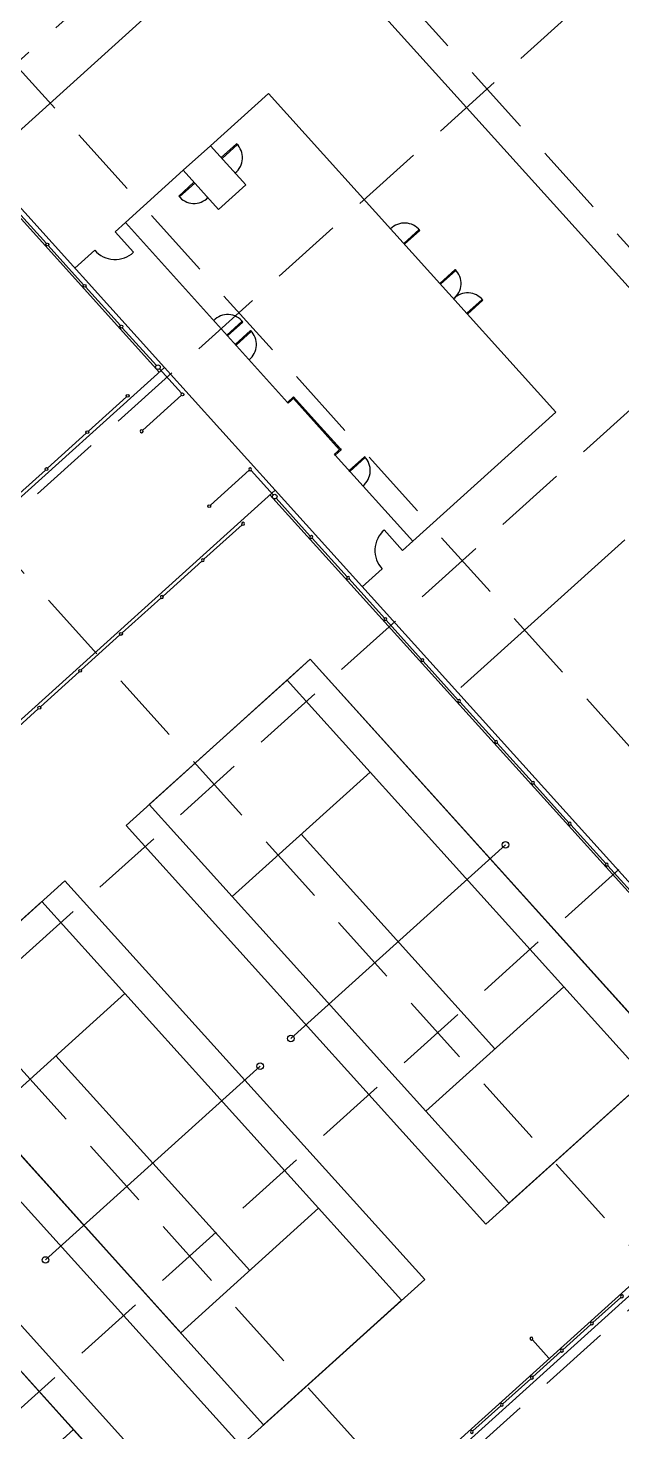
# Model space of a CAD drawing. Header units: inches. Extents: x 5194 to 8721, y 2249 to 5862.
# Drawn here: x 6118.8 to 6205, y 4209.7 to 4413.6 of the extents above; entities that cross this region are included whole.
import ezdxf

# ---------------------------------------------------------------- set-up
doc = ezdxf.new("R2010")
doc.units = ezdxf.units.IN
doc.header["$LTSCALE"] = 60
doc.header["$MEASUREMENT"] = 0
doc.linetypes.add('03139 BASE$0$HIDDEN2', pattern=[0.1875, 0.125, -0.0625])
doc.linetypes.add('HIDDEN', pattern=[0.375, 0.25, -0.125])
for name, color, linetype in [('03139 BASE$0$A-CURB', 7, 'Continuous'), ('03139 BASE$0$A-Wall-Abov', 8, '03139 BASE$0$HIDDEN2'), ('03139 BASE$0$A1-FLOR-OUTLINE', 7, 'Continuous'), ('03139 BASE$0$AS-FENCE', 7, 'FENCELINE1'), ('03139 BASE$0$AS-FIELD', 7, 'Continuous'), ('03139 BASE$0$AS-FIELD-LINE', 7, 'Continuous'), ('03139 BASE$0$AS-GATE', 7, 'Continuous'), ('03139 BASE$0$CCURB', 7, 'Continuous'), ('03139 BASE$0$CWALK', 7, 'Continuous'), ('03139 BASE$0$DOORSWINGS', 7, 'Continuous'), ('03139 TOPO$0$EP', 7, 'Continuous'), ('grid', 254, 'HIDDEN')]:
    doc.layers.add(name, color=color, linetype=linetype)
doc.layers.add('Ì', color=7, linetype='Continuous', lineweight=30, true_color=0x607455, plot=False)
doc.linetypes.add('FENCELINE1', pattern='A,0.25,-0.1,[133,ltypeshp.shx,S=0.1,R=0,X=-0.1,Y=0],-0.1,1', length=1.45)

# ---------------------------------------------------------------- blocks, each defined once
blk = doc.blocks.new('03139 BASE$0$tennis3')
at = {"layer": '03139 BASE$0$AS-FENCE', "ltscale": 0.25}
for p, q in [((-64428.7, -41427.1), (-64368.3, -41495.5)), ((-64365, -41499.2), (-64304.1, -41568.2)), ((-64300.8, -41572), (-64240.8, -41639.9)), ((-64237.5, -41643.7), (-64178.8, -41710.1)), ((-64135.5, -41759.2), (-64173.6, -41716.1)), ((-64298.5, -41823.5), (-64231.4, -41764.2)), ((-64203.9, -41822.9), (-64135.7, -41762.7)), ((-64370.5, -41887), (-64302.3, -41826.8)), ((-64442.5, -41950.6), (-64374.3, -41890.4)), ((-64087.4, -41954.9), (-64019.2, -41894.6)), ((-64015.7, -41894.9), (-63977.6, -41938)), ((-63913.7, -42010.4), (-63972.3, -41944)), ((-64099.7, -42048.7), (-64032.5, -41989.4)), ((-63850.4, -42082.1), (-63910.4, -42014.1)), ((-64171.6, -42112.2), (-64103.4, -42052)), ((-63786.1, -42154.8), (-63847, -42085.8)), ((-64243.6, -42175.8), (-64175.4, -42115.6)), ((-64315.6, -42239.3), (-64247.4, -42179.1)), ((-63722.5, -42226.9), (-63782.8, -42158.5)), ((-63658.9, -42298.9), (-63719.1, -42230.7)), ((-64387.5, -42302.9), (-64319.3, -42242.6)), ((-63595.4, -42370.8), (-63655.6, -42302.6)), ((-64459.5, -42366.4), (-64391.3, -42306.2)), ((-63531.8, -42442.8), (-63592.1, -42374.6)), ((-63468.3, -42514.8), (-63528.5, -42446.5)), ((-63404.7, -42586.7), (-63465, -42518.5)), ((-63957.1, -42885.7), (-63579.4, -42552.1)), ((-63341.2, -42658.7), (-63401.4, -42590.5)), ((-64388.9, -43267), (-64011.1, -42933.4)), ((-63386.6, -43343.1), (-63435.7, -43386.4)), ((-63435.7, -43386.4), (-63386.6, -43343.1)), ((-63439.4, -43389.7), (-63488.5, -43433.1)), ((-63488.5, -43433.1), (-63439.4, -43389.7)), ((-63541.6, -43415.1), (-63513.1, -43447.4)), ((-63492.3, -43436.4), (-63541.4, -43479.7)), ((-63541.4, -43479.7), (-63492.3, -43436.4)), ((-63545.1, -43483.1), (-63594.2, -43526.4)), ((-63594.2, -43526.4), (-63545.1, -43483.1)), ((-63598, -43529.7), (-63647, -43573.1)), ((-63647, -43573.1), (-63598, -43529.7))]:
    blk.add_line(p, q, dxfattribs=at)
for centre, radius in [((-64176.2, -41713.1), 4), ((-64176.2, -41713.1), 4), ((-63975, -41941), 4), ((-63975, -41941), 4), ((-63579.4, -42552.1), 5.71), ((-63957.1, -42885.7), 5.71), ((-64011.1, -42933.4), 5.71), ((-64388.9, -43267), 5.71)]:
    blk.add_circle(centre, radius, dxfattribs=at)
for centre, major_axis, start_param, end_param in [((-64366.7, -41497.4), (0.15, 2.5), 3.926991, 10.210176), ((-64302.5, -41570.1), (0.15, 2.5), 3.926991, 10.210176), ((-64239.1, -41641.8), (0.15, 2.5), 3.926991, 10.210176), ((-64229.5, -41762.6), (-2.5, 0.15), 3.926991, 10.210176), ((-64133.8, -41761.1), (-2.5, 0.15), 3.926991, 10.210176), ((-64300.4, -41825.2), (-2.5, 0.15), 0.785398, 7.068583), ((-64372.4, -41888.7), (-2.5, 0.15), 0.785398, 7.068583), ((-64089.3, -41956.5), (2.5, -0.15), 3.926991, 10.210176), ((-64245.5, -42177.4), (-0.15, -2.5), 5.497787, 11.780972), ((-64317.4, -42241), (-0.15, -2.5), 5.497787, 11.780972), ((-64389.4, -42304.5), (-0.15, -2.5), 5.497787, 11.780972)]:
    blk.add_ellipse(centre, major_axis=major_axis, ratio=1, start_param=start_param, end_param=end_param, dxfattribs=at)
at = {"layer": '03139 BASE$0$AS-FENCE', "ltscale": 0.25, "extrusion": (0, 0, -1)}
for centre, major_axis, start_param, end_param in [((-64205.8, -41824.6), (0.15, 2.5), 3.926991, 10.210176), ((-64017.3, -41893), (-0.15, -2.5), 3.926991, 10.210176), ((-64030.7, -41987.7), (-0.15, -2.5), 3.926991, 10.210176), ((-64030.7, -41987.7), (-0.15, -2.5), 3.926991, 10.210176), ((-63912, -42012.2), (2.5, -0.15), 3.926991, 10.210176), ((-64101.6, -42050.4), (-0.15, -2.5), 0.785398, 7.068583), ((-63848.7, -42084), (2.5, -0.15), 3.926991, 10.210176), ((-64173.5, -42113.9), (-0.15, -2.5), 0.785398, 7.068583), ((-63784.5, -42156.7), (2.5, -0.15), 3.926991, 10.210176), ((-63720.8, -42228.8), (2.5, -0.15), 3.926991, 10.210176), ((-63657.3, -42300.7), (2.5, -0.15), 3.926991, 10.210176), ((-63593.7, -42372.7), (2.5, -0.15), 3.926991, 10.210176), ((-63530.2, -42444.7), (2.5, -0.15), 3.926991, 10.210176), ((-63466.6, -42516.6), (2.5, -0.15), 3.926991, 10.210176), ((-63403.1, -42588.6), (2.5, -0.15), 3.926991, 10.210176), ((-63384.7, -43341.4), (-0.15, -2.5), 0.785398, 7.068583), ((-63437.5, -43388.1), (-0.15, -2.5), 0.785398, 7.068583), ((-63543.3, -43413.2), (2.5, -0.15), 2.356194490192228, 8.639379797371813), ((-63490.4, -43434.7), (-0.15, -2.5), 0.785398, 7.068583), ((-63543.2, -43481.4), (-0.15, -2.5), 0.785398, 7.068583), ((-63596.1, -43528.1), (-0.15, -2.5), 0.785398, 7.068583), ((-63648.9, -43574.7), (-0.15, -2.5), 0.785398, 7.068583)]:
    blk.add_ellipse(centre, major_axis=major_axis, ratio=1, start_param=start_param, end_param=end_param, dxfattribs=at)
at = {"layer": '03139 BASE$0$AS-FIELD'}
for p, q in [((-65128.7, -40622.4), (-64164.9, -41713.8)), ((-64164.9, -41713.8), (-66443.6, -43726)), ((-63974.3, -41929.7), (-64164.9, -41713.8)), ((-63974.3, -41929.7), (-66253, -43941.9)), ((-63010.5, -43021), (-63974.3, -41929.7)), ((-63010.5, -43021), (-65289.2, -45033.3))]:
    blk.add_line(p, q, dxfattribs=at)
at = {"layer": '03139 BASE$0$AS-FIELD-LINE'}
for p, q in [((-64239.9, -42511.1), (-63916.1, -42225.2)), ((-63916.1, -42225.2), (-63296.6, -42926.8)), ((-64199.5, -42475.4), (-63956.6, -42260.9)), ((-63956.6, -42260.9), (-63337, -42962.5)), ((-64056.5, -42637.3), (-63813.6, -42422.8)), ((-63813.6, -42422.8), (-63480, -42800.6)), ((-63579.9, -43177), (-64199.5, -42475.4)), ((-63620.4, -43212.7), (-64239.9, -42511.1)), ((-63601.4, -42907.8), (-63935, -42530)), ((-64671.7, -42892.4), (-64347.9, -42606.4)), ((-64347.9, -42606.4), (-63728.3, -43308)), ((-64388.3, -42642.2), (-63768.8, -43343.8)), ((-63722.9, -43015.1), (-64056.5, -42637.3)), ((-64245.4, -42804.1), (-63911.8, -43181.9)), ((-63480, -42800.6), (-63722.9, -43015.1)), ((-64011.7, -43558.2), (-64631.2, -42856.6)), ((-64052.1, -43594), (-64671.7, -42892.4)), ((-64033.2, -43289.1), (-64366.8, -42911.3)), ((-63296.6, -42926.8), (-63620.4, -43212.7)), ((-63337, -42962.5), (-63579.9, -43177)), ((-64779.6, -42987.7), (-64160.1, -43689.3)), ((-64820.1, -43023.4), (-64200.5, -43725)), ((-64154.6, -43396.3), (-64488.2, -43018.5)), ((-63911.8, -43181.9), (-64154.6, -43396.3)), ((-64677.1, -43185.3), (-64343.5, -43563.1)), ((-63728.3, -43308), (-64052.1, -43594)), ((-63768.8, -43343.8), (-64011.7, -43558.2)), ((-64343.5, -43563.1), (-64586.4, -43777.6))]:
    blk.add_line(p, q, dxfattribs=at)
for points in [[(-63916.1, -42225.2), (-63956.6, -42260.9), (-63337, -42962.5), (-63296.6, -42926.8)], [(-64199.5, -42475.4), (-63956.6, -42260.9), (-63337, -42962.5), (-63579.9, -43177)], [(-64056.5, -42637.3), (-63813.6, -42422.8), (-63480, -42800.6), (-63722.9, -43015.1)], [(-64388.3, -42642.2), (-63768.8, -43343.8), (-64011.7, -43558.2), (-64631.2, -42856.6)], [(-64245.4, -42804.1), (-63911.8, -43181.9), (-64154.6, -43396.3), (-64488.2, -43018.5)], [(-64820.1, -43023.4), (-64200.5, -43725), (-64443.4, -43939.5), (-65063, -43237.9)], [(-64677.1, -43185.3), (-64343.5, -43563.1), (-64586.4, -43777.6), (-64920, -43399.8)]]:
    blk.add_lwpolyline(points, close=True, dxfattribs=at)
at = {"layer": 'Ì'}
for p, q in [((-65129.7, -40639.3), (-64173.9, -41721.7)), ((-63027.5, -43020), (-63983.3, -41937.6)), ((-63027.5, -43020), (-65288.2, -45016.3))]:
    blk.add_line(p, q, dxfattribs=at)

msp = doc.modelspace()

# ---------------------------------------------------------------- linework, layer by layer
at = {"layer": '03139 BASE$0$A-Wall-Abov'}
msp.add_lwpolyline([(6145.26, 4396.48), (6141.3, 4392.91)], dxfattribs=at)
at = {"layer": '03139 BASE$0$A1-FLOR-OUTLINE'}
msp.add_lwpolyline([(6174.65, 4339.04), (6163.37, 4351.54), (6164.24, 4352.32), (6157.31, 4359.99), (6156.45, 4359.21), (6132.89, 4385.32), (6141.3, 4392.91), (6146.44, 4387.22), (6150.4, 4390.79), (6145.26, 4396.48), (6153.67, 4404.08), (6195.44, 4357.8)], close=True, dxfattribs=at)
at = {"layer": '03139 BASE$0$AS-FENCE', "ltscale": 0.25}
for points in [[(6132.89, 4385.32), (6131.4, 4383.98)], [(6128.43, 4381.3), (6125.55, 4378.69)], [(6174.65, 4339.04), (6173.16, 4337.7)], [(6170.18, 4335.01), (6167.31, 4332.42)]]:
    msp.add_lwpolyline(points, dxfattribs=at)
at = {"layer": '03139 BASE$0$AS-GATE'}
for p, q in [((6131.4, 4383.98), (6134.08, 4381.01)), ((6173.16, 4337.7), (6170.48, 4340.67))]:
    msp.add_line(p, q, dxfattribs=at)
for centre, radius, start, end in [((6131.4, 4383.92), 3.96, 221.4199, 312.6925), ((6173.13, 4337.69), 3.98, 131.5853, 222.3437)]:
    msp.add_arc(centre, radius, start, end, dxfattribs=at)
at = {"layer": '03139 BASE$0$CCURB'}
msp.add_line((6156.33, 4430.98), (6222.66, 4357.49), dxfattribs=at)
at = {"layer": '03139 BASE$0$CWALK'}
for p, q in [((6136.43, 4415.72), (6112.28, 4393.92)), ((6205.44, 4339.25), (6181.64, 4317.78))]:
    msp.add_line(p, q, dxfattribs=at)
at = {"layer": '03139 BASE$0$DOORSWINGS'}
msp.add_line((6157.43, 4359.87), (6157.3, 4359.76), dxfattribs=at)
for points in [[(6146.82, 4394.75), (6149.05, 4396.76), (6149.16, 4396.64), (6146.94, 4394.63)], [(6142.86, 4391.18), (6140.64, 4389.17), (6140.75, 4389.04), (6142.98, 4391.05)], [(6173.44, 4382.17), (6175.67, 4384.18), (6175.55, 4384.31), (6173.33, 4382.3)], [(6178.57, 4376.48), (6180.8, 4378.49), (6180.91, 4378.37), (6178.69, 4376.36)], [(6182.59, 4372.03), (6184.82, 4374.04), (6184.71, 4374.16), (6182.48, 4372.15)], [(6147.74, 4368.86), (6149.97, 4370.87), (6149.85, 4370.99), (6147.63, 4368.98)], [(6148.85, 4367.62), (6151.08, 4369.63), (6151.19, 4369.51), (6148.97, 4367.5)], [(6156.45, 4359.21), (6156.56, 4359.08), (6157.43, 4359.87), (6157.31, 4359.99)], [(6157.43, 4359.87), (6164.13, 4352.44), (6164, 4352.33), (6157.3, 4359.76)], [(6164.13, 4352.44), (6164.24, 4352.32), (6163.37, 4351.54), (6163.26, 4351.66)], [(6165.38, 4349.31), (6167.61, 4351.32), (6167.72, 4351.2), (6165.49, 4349.19)]]:
    msp.add_lwpolyline(points, close=True, dxfattribs=at)
for centre, start, end in [((6147.09, 4394.74), 308.1974, 45.9298), ((6142.85, 4390.91), 218.1974, 315.9298), ((6173.45, 4382.44), 38.1974, 135.9298), ((6178.84, 4376.47), 308.1974, 45.9298), ((6182.61, 4372.3), 38.1974, 135.9298), ((6147.75, 4369.13), 38.1974, 135.9298), ((6149.12, 4367.61), 308.1974, 45.9298), ((6165.65, 4349.3), 308.1974, 45.9298)]:
    msp.add_arc(centre, 2.82, start, end, dxfattribs=at)
at = {"layer": '03139 TOPO$0$EP'}
msp.add_lwpolyline([(6042.79, 3934.98, -0.008079), (6013.35, 3967.51, -0.016526), (5999.19, 3984.81, -0.002102), (5978.86, 4011.61, 0.001504), (5950.69, 4048.83, 0.0006), (5916.6, 4093.49, -0.001774), (5905.03, 4108.72, -0.005464), (5891.04, 4127.69, 0.003743), (5871.23, 4154.76, 0.002363), (5840.58, 4195.59, -0.003263), (5818.23, 4225.47, -0.000052), (5802.7, 4246.53, 0.000035), (5779.67, 4277.75, 0.000042), (5748.54, 4319.94, 0.000118), (5737.47, 4334.93, 0.00762), (5730.66, 4343.87, -0.003741), (5715.78, 4363.06, -0.01002), (5697.64, 4387.85, 0.017976), (5688.34, 4400.16, 0.000131), (5687.67, 4400.98, 0.000003), (5652.93, 4443.58, 0.000043), (5644.02, 4454.5, 0.00002), (5624.96, 4477.86, 0.00002)], format="xyb", dxfattribs=at)
at = {"layer": 'grid', "color": 252, "linetype": 'HIDDEN', "lineweight": 0, "ltscale": 0.7}
for p, q in [((7090.24, 5284.92), (5828.35, 4148.41)), ((7122.71, 5248.87), (5860.82, 4112.36)), ((7155.18, 5212.82), (5893.29, 4076.31)), ((7187.64, 5176.77), (5925.76, 4040.26)), ((7220.11, 5140.72), (5958.22, 4004.21)), ((5698.41, 4945.45), (7711.4, 2710.39)), ((5662.36, 4912.99), (7675.35, 2677.93)), ((5626.31, 4880.52), (7639.3, 2645.46)), ((5590.26, 4848.05), (7603.25, 2612.99))]:
    msp.add_line(p, q, dxfattribs=at)

# ---------------------------------------------------------------- block references
at = {"layer": '03139 BASE$0$A-CURB', "ltscale": 0.25, "xscale": 0.08333333333370901, "yscale": 0.08333333333303017, "zscale": 0.0833333333336975, "rotation": 0.6173540080962685}
msp.add_blockref('03139 BASE$0$tennis3', (11447.87, 7897.84), dxfattribs=at)

doc.saveas('drawing.dxf')
